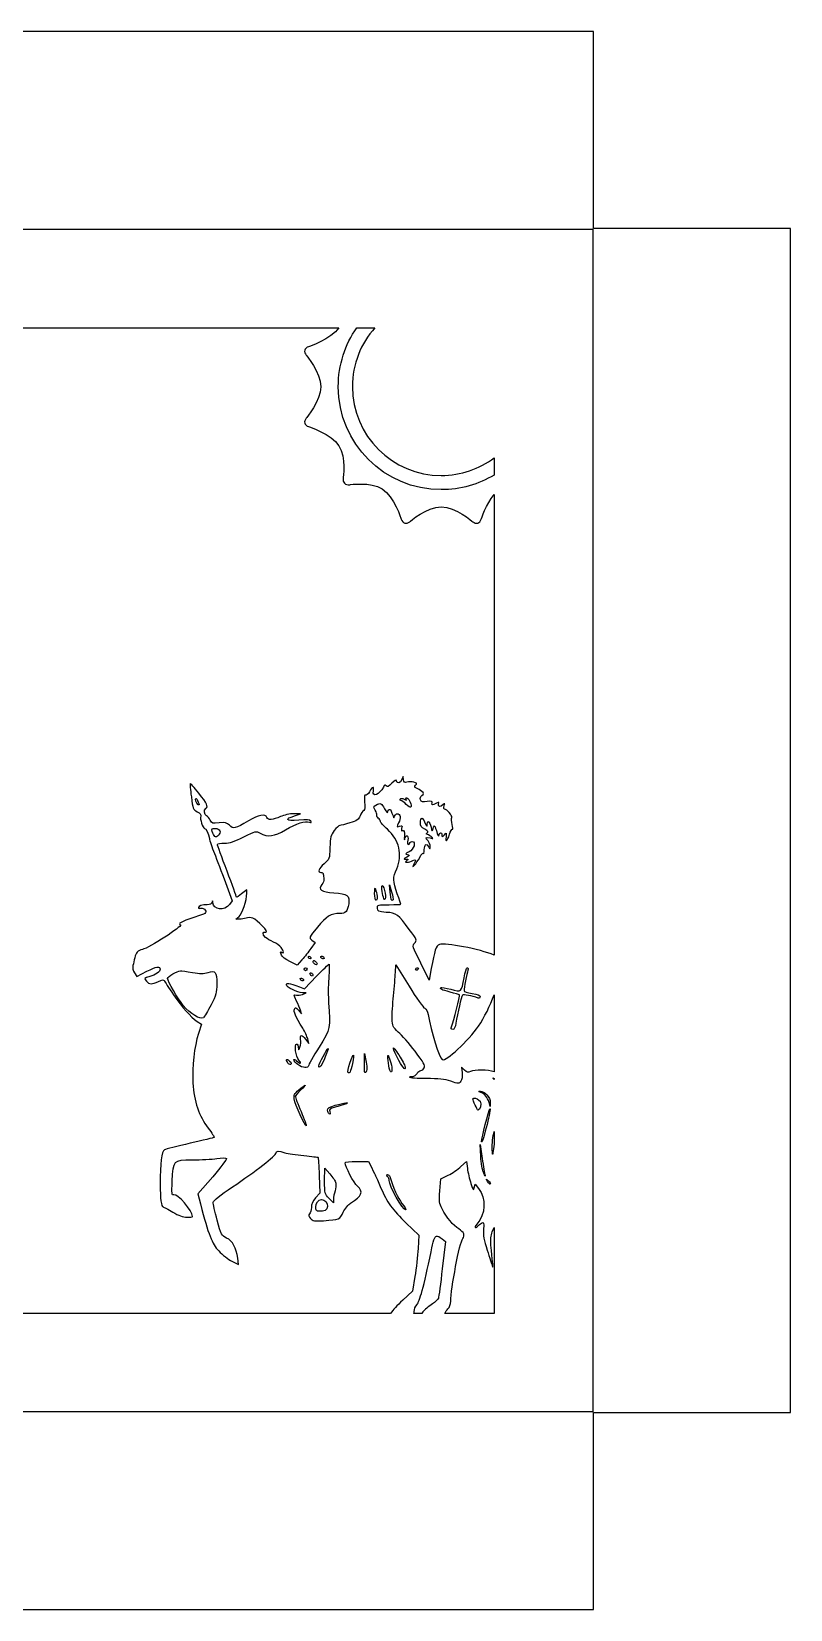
# Model space of a CAD drawing. Extents: x 0 to 935, y 0 to 453.
# Drawn here: x 235.5 to 453.5, y 0.1 to 453.5 of the extents above; entities that cross this region are included whole.
import ezdxf

# ---------------------------------------------------------------- set-up
doc = ezdxf.new("R2010")
doc.units = 0
doc.layers.add('Layer_1', color=7, linetype='CONTINUOUS')

msp = doc.modelspace()

# ---------------------------------------------------------------- linework, layer by layer
at = {"layer": 'Layer_1', "color": 1}
msp.add_lwpolyline([(56.65, 453.475584), (56.65, 396.900584), (0.1, 396.900584), (0.1, 56.650584), (56.65, 56.650584), (56.65, 0.100616), (396.9, 0.100616), (396.9, 56.650584), (453.475, 56.650584), (453.475, 396.900584), (396.9, 396.900584), (396.9, 453.475584), (56.65, 453.475584), (56.65, 453.475584)], dxfattribs=at)
at = {"layer": 'Layer_1', "color": 3}
msp.add_lwpolyline([(56.867401, 396.721608), (396.747305, 396.721608), (396.747305, 56.841704), (56.867401, 56.841704), (56.867401, 396.721608)], dxfattribs=at)
at = {"layer": 'Layer_1', "color": 5}
for points in [[(122.25, 368.375584), (323.775, 368.375584)], [(328.925, 368.375584), (334.125, 368.375584)], [(328.925, 368.375584), (328.925, 368.375584)], [(368.375, 330.975584), (368.375, 326.050584)], [(368.375, 320.450584), (368.375, 188.125584)], [(342.35, 238.500664), (342.2, 239.475664), (341.85, 238.550664)], [(282.725, 233.150584), (282.725, 233.150584)], [(343.09996, 233.325584), (343.1, 233.325584)], [(311.025, 228.100624), (312.725, 228.700624), (310.775, 228.725584)], [(288.275, 224.525584), (288.275, 224.525584)], [(291.225, 208.950584), (293.15, 203.725584), (292.35, 202.625584)], [(297.325, 205.875624), (297.325, 206.850624), (295.85, 205.725624)], [(334.17496, 207.350584), (334.175, 207.350584)], [(336.22504, 208.075584), (336.225, 208.075584)], [(338.275, 208.275584), (338.9, 206.250584)], [(338.475, 206.175584), (338.275, 208.275584), (338.275, 208.275584)], [(338.65, 85.175544), (85.175, 85.175544), (85.175, 197.225544)], [(295.225, 198.425624), (294.175, 198.425624), (295.1, 199.175624)], [(316.05, 192.425664), (316.925, 191.750664), (315.725, 190.025664)], [(313.175, 186.750664), (311.825, 185.175664), (309.675, 186.275664)], [(315.2, 187.850584), (315.2, 187.850584)], [(316.55, 186.525624), (316.55, 186.525584)], [(318.8, 187.850584), (318.8, 187.850584)], [(265.05, 183.000584), (265.725, 181.950584), (268.625, 183.450584)], [(278.25, 183.625584), (278.25, 183.625584)], [(312.47504, 178.950544), (313.90004, 178.450544), (317.32504, 182.025544)], [(312.9, 181.525584), (312.9, 181.525584)], [(314.2, 184.475584), (314.2, 184.475584)], [(315.6, 183.050584), (315.6, 183.050584)], [(320.95004, 185.475544), (320.95, 185.475584)], [(340, 183.075584), (340.125, 185.275584), (340.125, 185.275584)], [(340.125, 185.275584), (343.925, 179.150584)], [(346.225, 184.475584), (346.225, 184.475584)], [(350.325, 184.250584), (349.725, 180.875584), (347.3, 185.825584)], [(360.65, 184.475584), (360.65, 184.475584)], [(313.35004, 176.825544), (314.40004, 177.250544), (313.35004, 177.300544)], [(368.375, 176.725584), (368.375, 154.575584)], [(283.075, 169.050624), (284.275, 168.225624), (283.425, 165.625624)], [(312.17504, 172.250544), (313.05004, 171.200544), (312.72504, 172.250544)], [(314.20004, 163.925544), (315.12504, 162.750544), (314.82504, 164.025544)], [(320.7, 161.275584), (320.7, 161.275584)], [(327.95, 159.350584), (327.95, 159.350584)], [(331.10004, 156.900584), (331.175, 159.800584), (331.175, 159.800584)], [(331.175, 159.800584), (331.6, 157.350584)], [(337.9, 159.275584), (337.9, 159.275584)], [(339.475, 161.450584), (339.475, 161.450584)], [(308.79996, 158.125584), (308.8, 158.125584)], [(359.85, 155.050584), (358.975, 155.875584), (359.175, 154.250584)], [(314.05, 150.700584), (314.05, 150.700584)], [(368.05, 152.825584), (368.05, 152.825584)], [(368.375, 152.700584), (368.375, 152.350584)], [(326.15, 145.650544), (326.15, 145.650584)], [(362.525, 147.025584), (362.525, 147.025584)], [(364.50004, 149.025584), (364.5, 149.025584)], [(367.275, 145.800584), (367.225, 144.625584), (366.9, 145.800584)], [(367.19992, 143.975544), (367.2, 143.975584)], [(368.375, 137.400584), (368.375, 133.825584)], [(368.375, 137.400584), (368.375, 137.400584)], [(364.4, 133.675584), (364.95, 129.675584)], [(364.525, 130.300584), (364.4, 133.675584), (364.4, 133.675584)], [(328.95, 128.825544), (332.325, 128.825544)], [(358.84996, 127.350584), (360.44996, 128.825584), (360.45, 128.825584)], [(360.45, 128.825584), (360.7, 126.800584)], [(287.55, 124.425584), (283.25, 119.475584), (284.025, 116.650584)], [(318.125, 124.825544), (318.325, 119.750544), (317.1, 118.375544)], [(319.675, 123.225584), (319.725, 126.925584), (319.725, 126.925584)], [(319.725, 126.925584), (321.15, 125.250584)], [(334.85, 123.550544), (335.875, 121.150544)], [(337.725, 125.025584), (337.725, 125.025584)], [(352.79996, 120.400584), (353.09996, 123.800584), (355.17496, 124.850584)], [(366.15, 123.725584), (366.15, 123.725584)], [(322.2, 118.000584), (322.2, 116.925584), (320.95, 118.200584)], [(362.675, 121.225584), (362.925, 122.250584), (363.85, 121.075584)], [(318.825, 117.850584), (318.825, 117.850584)], [(343.15, 111.125544), (346.775, 107.650544), (346.525, 103.825544)], [(367.82496, 108.575584), (368.37496, 109.875584), (368.37496, 85.175584), (354.19996, 85.175584)], [(351.84996, 107.375584), (351.85, 107.375584)], [(353.4, 106.575584), (354.375, 105.800584), (353.475, 98.000584)], [(293.075, 100.150584), (294.925, 99.225584), (294.725, 101.075584)], [(345.6, 95.725544), (344.925, 91.525544), (342.1, 88.950544)], [(347.575, 85.175584), (345.325, 85.175584)]]:
    msp.add_lwpolyline(points, dxfattribs=at)
for points in [[(323.775, 368.375584), (321.599392, 365.00168), (315.075, 362.925584), (315.075, 362.925584)], [(323.6, 351.425584), (323.6, 357.72504), (325.5688, 363.57744), (328.925, 368.375584)], [(334.125, 368.375584), (330.11476, 363.870264), (327.675, 357.931424), (327.675, 351.425584)], [(315.075, 362.925584), (313.87328, 362.542536), (313.58132, 361.435552), (314.4, 360.475584)], [(314.4, 360.475584), (314.4, 360.475584), (318.617936, 355.515048), (318.625, 351.425584)], [(318.625, 351.425584), (318.6194, 347.335336), (314.4, 342.400584), (314.4, 342.400584)], [(353.175, 321.850584), (336.835976, 321.850584), (323.6, 335.08656), (323.6, 351.425584)], [(327.675, 351.425584), (327.675, 337.341656), (339.091072, 325.925584), (353.175, 325.925584)], [(314.4, 342.400584), (313.580536, 341.4414), (313.872496, 340.332056), (315.075, 339.950584)], [(315.075, 339.950584), (315.075, 339.950584), (321.641448, 337.86568), (323.8, 334.475584)], [(323.8, 334.475584), (325.95148, 331.083912), (325, 325.175584), (325, 325.175584)], [(353.175, 325.925584), (358.876656, 325.925584), (364.128112, 327.813752), (368.375, 330.975584)], [(325, 325.175584), (324.801424, 323.929128), (325.654328, 323.077792), (326.9, 323.275584)], [(326.9, 323.275584), (326.9, 323.275584), (332.809896, 324.200496), (336.2, 322.050584)], [(336.2, 322.050584), (339.59088, 319.892824), (341.7, 313.350584), (341.7, 313.350584)], [(368.375, 326.050584), (363.933128, 323.385824), (358.732104, 321.850584), (353.175, 321.850584)], [(364.675, 313.350584), (364.675, 313.350584), (366.040752, 317.671872), (368.375, 320.450584)], [(341.7, 313.350584), (342.08304, 312.148864), (343.16504, 311.831112), (344.125, 312.650584)], [(344.125, 312.650584), (344.125, 312.650584), (349.085536, 316.89352), (353.175, 316.900584)], [(353.175, 316.900584), (357.266032, 316.894184), (362.225, 312.650584), (362.225, 312.650584)], [(362.225, 312.650584), (363.185752, 311.83112), (364.291952, 312.149648), (364.675, 313.350584)], [(281.025, 237.450584), (280.98284, 237.366272), (281.10492, 235.649064), (281.4, 233.625584)], [(283.55, 234.625584), (282.243168, 236.227504), (281.109312, 237.492736), (281.025, 237.450584)], [(333.675, 235.275664), (333.970088, 236.70896), (333.502424, 236.610424), (332.575, 235.050664)], [(336.575, 236.400664), (335.39464, 234.166408), (333.337752, 233.336496), (333.675, 235.275664)], [(337.375, 236.750664), (337.122064, 237.172224), (336.912248, 237.07516), (336.575, 236.400664)], [(339.025, 237.500664), (338.055416, 236.488928), (337.627936, 236.329104), (337.375, 236.750664)], [(340.325, 238.175664), (340.325, 238.555064), (339.82596, 238.259464), (339.025, 237.500664)], [(341.85, 238.550664), (341.512752, 237.496768), (340.325, 237.20608), (340.325, 238.175664)], [(343.325, 237.800664), (342.692664, 237.63204), (342.476464, 237.741864), (342.35, 238.500664)], [(345.275, 237.800664), (344.684816, 237.969288), (343.788712, 237.969288), (343.325, 237.800664)], [(345.825, 236.950664), (346.24656, 237.456536), (346.118112, 237.589888), (345.275, 237.800664)], [(346.075, 236.075664), (345.442664, 236.28644), (345.40344, 236.444792), (345.825, 236.950664)], [(347.575, 235.150664), (347.1956, 235.487912), (346.538712, 235.90704), (346.075, 236.075664)], [(281.4, 233.625584), (281.82156, 230.210968), (281.936792, 229.915768), (283.075, 229.325584)], [(283.6, 231.250584), (283.304912, 230.997648), (282.582848, 232.191784), (282.625, 232.950584)], [(282.625, 232.950584), (282.625, 233.092856), (282.66276, 233.157992), (282.725, 233.150584)], [(282.725, 233.150584), (282.828744, 233.138264), (282.989224, 232.920792), (283.2, 232.525584)], [(283.2, 232.525584), (283.495088, 231.9354), (283.684312, 231.377048), (283.6, 231.250584)], [(285.525, 230.200584), (286.368112, 230.706456), (285.91072, 231.71684), (283.55, 234.625584)], [(331.175, 232.175664), (331.343624, 230.658056), (331.2794, 229.91144), (330.9, 229.700664)], [(331.4, 234.050664), (331.062752, 234.26144), (331.006376, 233.693272), (331.175, 232.175664)], [(332.575, 235.050664), (332.1956, 234.334016), (331.652936, 233.9242), (331.4, 234.050664)], [(334.225, 229.750584), (333.592664, 230.720168), (333.59904, 230.804024), (334.4, 231.225584)], [(334.4, 231.225584), (335.706832, 231.942232), (336.039728, 231.811816), (336.925, 230.125584)], [(341.6, 232.525584), (341.347064, 232.525584), (341.248536, 232.739808), (341.375, 232.950584)], [(341.375, 232.950584), (341.543624, 233.245672), (341.934816, 233.195672), (342.525, 232.900584)], [(343.15, 231.425584), (342.517664, 232.015768), (341.852936, 232.525584), (341.6, 232.525584)], [(342.525, 232.900584), (343.199496, 232.563336), (343.327936, 232.571184), (343.075, 232.950584)], [(343.075, 232.950584), (342.916912, 233.20352), (342.926104, 233.32756), (343.09996, 233.325584)], [(343.1, 233.325584), (343.158, 233.324928), (343.230152, 233.307184), (343.325, 233.275584)], [(344.475, 230.625584), (344.348536, 230.45696), (343.740184, 230.8354), (343.15, 231.425584)], [(343.325, 233.275584), (343.957336, 233.064808), (344.8544, 231.004984), (344.475, 230.625584)], [(347.25, 232.725664), (347.039224, 233.189376), (347.20344, 233.663416), (347.625, 234.000664)], [(349.15, 232.225664), (347.843168, 232.014888), (347.460776, 232.13548), (347.25, 232.725664)], [(347.625, 234.000664), (348.299496, 234.464376), (348.291648, 234.56048), (347.575, 235.150664)], [(350.575, 231.850664), (350.743624, 232.314376), (350.456832, 232.394288), (349.15, 232.225664)], [(351.8, 231.725664), (350.61964, 231.093328), (350.322064, 231.134016), (350.575, 231.850664)], [(352.425, 231.525664), (352.635776, 232.115848), (352.5588, 232.147224), (351.8, 231.725664)], [(353.775, 231.375664), (352.97404, 230.574704), (352.087752, 230.724704), (352.425, 231.525664)], [(354.025, 230.975664), (354.277936, 231.734464), (354.238712, 231.797224), (353.775, 231.375664)], [(283.075, 229.325584), (283.918112, 228.904024), (284.268624, 228.489296), (284.1, 228.025584)], [(284.1, 228.025584), (283.804912, 227.308936), (284.694128, 224.525584), (285.2, 224.525584)], [(285.75, 228.150584), (285.033352, 228.445672), (284.892664, 229.821184), (285.525, 230.200584)], [(286.825, 226.875584), (286.572064, 227.423608), (286.087248, 228.02412), (285.75, 228.150584)], [(289.4, 226.075584), (287.502992, 225.864808), (287.288712, 225.906), (286.825, 226.875584)], [(303.075, 227.675584), (302.6956, 228.771632), (300.666592, 228.403968), (297.8, 226.675584)], [(307, 227.900584), (304.765744, 226.888848), (303.412248, 226.832472), (303.075, 227.675584)], [(310.775, 228.725584), (309.678952, 228.725584), (308.011736, 228.364296), (307, 227.900584)], [(308.425, 224.100624), (311.62884, 225.95548), (314.161792, 226.789336), (315.3, 226.325624)], [(309.15, 227.050624), (309.15, 227.30356), (309.19072, 227.475624), (309.275, 227.475624)], [(312.25, 226.875624), (310.310832, 226.74916), (309.15, 226.797704), (309.15, 227.050624)], [(309.275, 227.475624), (309.31716, 227.475624), (310.097576, 227.763376), (311.025, 228.100624)], [(315.675, 226.625624), (315.422064, 227.005024), (314.568568, 227.0864), (312.25, 226.875624)], [(329.875, 228.100664), (329.45344, 227.088928), (328.90632, 226.708), (326.925, 226.075664)], [(330.9, 229.700664), (330.604912, 229.489888), (330.127936, 228.817312), (329.875, 228.100664)], [(334.675, 228.350584), (334.759312, 228.56136), (334.60436, 229.1604), (334.225, 229.750584)], [(335.075, 227.475584), (334.737752, 227.770672), (334.548536, 228.139808), (334.675, 228.350584)], [(335.7, 226.550584), (335.7, 226.76136), (335.412248, 227.180496), (335.075, 227.475584)], [(336.925, 230.125584), (337.430872, 229.156), (337.757848, 228.811872), (337.8, 229.275584)], [(337.8, 229.275584), (337.8, 230.118696), (338.614224, 230.259384), (338.825, 229.500584)], [(338.825, 229.500584), (338.909312, 229.205496), (339.114224, 228.564296), (339.325, 228.100584)], [(339.325, 228.100584), (339.577936, 227.341784), (339.648536, 227.351088), (339.775, 228.025624)], [(339.775, 228.025624), (339.901464, 228.405024), (340.212752, 228.725624), (340.55, 228.725624)], [(340.55, 228.725624), (341.435272, 228.725624), (341.641648, 227.51676), (340.925, 226.125624)], [(347.2, 226.200624), (347.326464, 227.844696), (347.7412, 227.811856), (348.5, 226.125664)], [(349.15, 225.700664), (349.19216, 227.049648), (349.8706, 226.536896), (350.25, 224.850664)], [(354.125, 230.000664), (353.956376, 230.000664), (353.898536, 230.42764), (354.025, 230.975664)], [(356.175, 227.675664), (356.385776, 228.223688), (354.841648, 230.000664), (354.125, 230.000664)], [(356.35, 225.600664), (356.139224, 226.443776), (356.090688, 227.380576), (356.175, 227.675664)], [(285.2, 224.525584), (285.663712, 224.525584), (286.364224, 222.999568), (286.575, 221.650584)], [(287.425, 223.600584), (287.214224, 224.401544), (287.305416, 224.525584), (288.275, 224.525584)], [(288.1, 222.200584), (287.889224, 222.45352), (287.593624, 223.05256), (287.425, 223.600584)], [(289.625, 223.850584), (289.920088, 223.049624), (288.648024, 221.65256), (288.1, 222.200584)], [(288.275, 224.525584), (288.865184, 224.525584), (289.456376, 224.229984), (289.625, 223.850584)], [(292.325, 225.400584), (291.608352, 226.201544), (291.170544, 226.28636), (289.4, 226.075584)], [(297.8, 226.675584), (294.005984, 224.441328), (293.378896, 224.262376), (292.325, 225.400584)], [(296.45, 222.075624), (299.906768, 223.804008), (299.97748, 223.842272), (301.2, 223.125624)], [(301.2, 223.125624), (303.265632, 221.945264), (305.26332, 222.203616), (308.425, 224.100624)], [(315.3, 226.325624), (315.848024, 226.114848), (315.927936, 226.204064), (315.675, 226.625624)], [(322.45, 223.875664), (321.438264, 222.568832), (321.267152, 221.934408), (321.225, 219.025664)], [(324.05, 225.350664), (323.754912, 225.350664), (323.040184, 224.676624), (322.45, 223.875664)], [(326.925, 226.075664), (325.618168, 225.696264), (324.302936, 225.350664), (324.05, 225.350664)], [(337.75, 224.250584), (336.611792, 225.26232), (335.7, 226.297648), (335.7, 226.550584)], [(340.375, 212.925584), (342.103384, 216.888224), (341.122464, 221.215368), (337.75, 224.250584)], [(340.925, 226.125624), (340.292664, 224.903104), (340.289728, 224.855536), (341.175, 225.150624)], [(341.175, 225.150624), (341.97596, 225.40356), (342.052936, 225.309424), (341.8, 224.550624)], [(341.8, 224.550624), (341.631376, 223.918288), (341.67844, 223.74916), (342.1, 223.875624)], [(342.1, 223.875624), (342.52156, 224.044248), (342.642152, 223.674608), (342.6, 222.325624)], [(342.6, 222.325624), (342.515688, 221.313888), (342.61568, 220.9276), (342.7, 221.475624)], [(342.7, 221.475624), (343.037248, 222.90892), (343.870088, 222.626072), (343.575, 221.150624)], [(348.425, 224.250624), (347.371104, 224.798648), (347.115688, 225.188888), (347.2, 226.200624)], [(349.15, 223.200624), (349.613712, 223.495712), (349.436736, 223.744752), (348.425, 224.250624)], [(348.5, 226.125664), (349.048024, 224.903144), (349.107848, 224.857552), (349.15, 225.700664)], [(349.025, 222.825624), (348.772064, 222.825624), (348.812752, 222.989848), (349.15, 223.200624)], [(350.275, 222.150624), (349.811288, 222.530024), (349.235776, 222.825624), (349.025, 222.825624)], [(350.25, 224.850664), (350.545088, 223.50168), (350.537752, 223.471768), (350.875, 224.525664)], [(350.875, 224.525664), (351.212248, 225.621712), (351.206888, 225.622168), (352.05, 223.050664)], [(352.05, 223.050664), (352.302936, 222.334016), (352.525, 222.104104), (352.525, 222.525664)], [(352.525, 222.525664), (352.56716, 222.905064), (352.764224, 223.250664), (352.975, 223.250664)], [(352.975, 223.250664), (353.227936, 223.250664), (353.35, 223.119288), (353.35, 222.950664)], [(353.35, 222.950664), (353.181376, 222.02324), (353.484816, 221.891864), (354.075, 222.650664)], [(354.075, 222.650664), (354.665184, 223.409464), (354.718624, 223.365336), (354.55, 222.100664)], [(354.55, 222.100664), (354.339224, 220.33012), (354.917664, 220.760032), (355.55, 222.825664)], [(355.55, 222.825664), (355.845088, 223.753088), (356.181376, 224.384976), (356.35, 224.300664)], [(356.35, 224.300664), (356.560776, 224.1742), (356.518624, 224.757552), (356.35, 225.600664)], [(286.575, 221.650584), (286.659312, 221.018248), (287.308352, 219.078968), (288.025, 217.350584)], [(288.9, 219.925624), (288.9, 220.1364), (289.786792, 220.300624), (290.925, 220.300624)], [(291.65, 212.250624), (290.132392, 216.255424), (288.9, 219.714848), (288.9, 219.925624)], [(290.925, 220.300624), (292.400448, 220.300624), (293.794184, 220.72664), (296.45, 222.075624)], [(321.225, 219.025664), (321.098536, 215.69536), (321.10976, 215.657496), (319.55, 214.350664)], [(343.925, 217.775624), (342.828952, 217.269752), (342.775504, 217.127088), (343.45, 217.000624)], [(343.575, 221.150624), (343.406376, 220.433976), (343.489224, 219.875624), (343.7, 219.875624)], [(343.7, 219.875624), (343.952936, 219.875624), (344.125, 220.089848), (344.125, 220.300624)], [(344.8, 220.725624), (346.02252, 220.725624), (345.358296, 218.492272), (343.925, 217.775624)], [(344.125, 220.300624), (344.125, 220.55356), (344.4206, 220.725624), (344.8, 220.725624)], [(348.05, 217.275624), (348.176464, 216.980536), (348.3, 217.440352), (348.3, 218.325624)], [(348.3, 218.325624), (348.34216, 220.011856), (348.900504, 220.330984), (349.575, 219.150624)], [(349.4, 220.900624), (348.472576, 221.785896), (348.601016, 222.02856), (349.95, 221.775624)], [(350.025, 219.325624), (350.025, 219.831496), (349.737248, 220.521224), (349.4, 220.900624)], [(349.575, 219.150624), (349.9544, 218.476128), (349.982848, 218.482512), (350.025, 219.325624)], [(349.95, 221.775624), (351.046048, 221.522688), (351.0338, 221.518288), (350.275, 222.150624)], [(288.025, 217.350584), (288.699496, 215.6222), (290.128952, 211.817176), (291.225, 208.950584)], [(319.55, 214.350664), (317.94808, 213.043832), (317.528952, 211.875664), (318.625, 211.875664)], [(343.25, 216.250624), (342.322576, 215.744752), (342.3162, 215.692776), (343.075, 215.650624)], [(343.275, 215.250624), (342.726976, 214.913376), (342.767664, 214.825624), (343.4, 214.825624)], [(343.075, 215.650624), (343.791648, 215.650624), (343.780872, 215.587904), (343.275, 215.250624)], [(343.45, 217.000624), (344.2088, 216.832), (344.219584, 216.798648), (343.25, 216.250624)], [(343.4, 214.825624), (343.82156, 214.825624), (344.536288, 215.039848), (345, 215.250624)], [(345.35, 214.275624), (344.92844, 213.432512), (344.934816, 213.4276), (345.525, 213.975624)], [(345, 215.250624), (345.927424, 215.756496), (346.024496, 215.540296), (345.35, 214.275624)], [(345.525, 213.975624), (345.862248, 214.312872), (346.536288, 215.315352), (347, 216.200624)], [(347, 216.200624), (347.505872, 217.170208), (347.923536, 217.612872), (348.05, 217.275624)], [(294.375, 204.775624), (294.375, 204.859936), (293.167608, 208.245824), (291.65, 212.250624)], [(318.625, 211.875664), (318.962248, 211.875664), (319.257848, 211.6286), (319.3, 211.375664)], [(319.475, 209.975664), (319.559312, 209.511952), (319.3044, 208.797224), (318.925, 208.375664)], [(319.3, 211.375664), (319.3, 211.080576), (319.390688, 210.439376), (319.475, 209.975664)], [(340.55, 205.750584), (339.285328, 209.375976), (339.236792, 210.35408), (340.375, 212.925584)], [(295.85, 205.725624), (295.04904, 205.13544), (294.375, 204.691312), (294.375, 204.775624)], [(295.1, 199.175624), (296.027424, 199.976584), (297.325, 203.852144), (297.325, 205.875624)], [(318.925, 208.375664), (317.660328, 206.984528), (318.71676, 206.2286), (322.3, 205.975664)], [(322.3, 205.975664), (326.26264, 205.722728), (326.937248, 205.211384), (326.6, 202.850664)], [(334.04996, 205.875584), (334.073, 206.843848), (334.10876, 207.311624), (334.17496, 207.350584)], [(334.42496, 203.850584), (334.214184, 203.850584), (334.04996, 204.737376), (334.04996, 205.875584)], [(334.175, 207.350584), (334.18444, 207.356184), (334.189, 207.362744), (334.19996, 207.350584)], [(334.19996, 207.350584), (334.25284, 207.292024), (334.314304, 207.027408), (334.42496, 206.600584)], [(334.42496, 206.600584), (334.593584, 205.926088), (334.757808, 205.004984), (334.79996, 204.625584)], [(334.79996, 204.625584), (334.79996, 204.204024), (334.677896, 203.850584), (334.42496, 203.850584)], [(336.12504, 207.650584), (336.12504, 207.935136), (336.15392, 208.06636), (336.22504, 208.075584)], [(337.00004, 204.075584), (336.662792, 203.90696), (336.12504, 206.132976), (336.12504, 207.650584)], [(336.225, 208.075584), (336.438416, 208.103264), (336.885296, 207.045408), (337.075, 205.875584)], [(337.075, 205.875584), (337.201464, 204.990312), (337.168624, 204.202048), (337.00004, 204.075584)], [(339.325, 203.950584), (338.90344, 203.571184), (338.727936, 203.983464), (338.475, 206.175584)], [(338.9, 206.250584), (339.2794, 205.112376), (339.451464, 204.119208), (339.325, 203.950584)], [(341.6, 202.725584), (341.6, 202.767744), (341.140184, 204.148664), (340.55, 205.750584)], [(285.4, 201.000584), (285.863712, 200.241784), (285.620992, 200.05448), (282.375, 199.000584)], [(285.95, 202.600584), (284.558864, 202.600584), (283.425, 202.214296), (283.425, 201.750584)], [(283.425, 201.750584), (283.425, 201.539808), (283.7706, 201.491272), (284.15, 201.575584)], [(284.15, 201.575584), (284.613712, 201.702048), (285.104912, 201.464296), (285.4, 201.000584)], [(287.35, 203.350584), (287.223536, 202.844712), (286.75096, 202.600584), (285.95, 202.600584)], [(287.6, 203.150584), (287.55784, 203.867232), (287.518624, 203.898608), (287.35, 203.350584)], [(292.35, 202.625584), (290.958864, 200.770728), (287.684312, 201.127104), (287.6, 203.150584)], [(324.1, 200.075664), (321.528496, 200.075664), (320.129344, 199.220192), (317.6, 196.100664)], [(326.6, 202.850664), (326.2206, 200.574256), (325.744072, 200.075664), (324.1, 200.075664)], [(334.85, 201.575584), (334.85, 202.545168), (334.936848, 202.600584), (338.225, 202.600584)], [(337.375, 200.400584), (335.056432, 200.569208), (334.85, 200.64816), (334.85, 201.575584)], [(344, 195.500584), (340.79616, 199.842624), (340.325904, 200.189808), (337.375, 200.400584)], [(338.225, 202.600584), (340.079856, 202.600584), (341.6, 202.641304), (341.6, 202.725584)], [(278.275, 196.775584), (278.865184, 196.354024), (269.30632, 190.189296), (267.325, 189.725584)], [(282.375, 199.000584), (278.117272, 197.567288), (277.5162, 197.239296), (278.275, 196.775584)], [(297.125, 198.750624), (296.661288, 198.582), (295.815184, 198.425624), (295.225, 198.425624)], [(299.025, 198.725664), (298.434816, 198.93644), (297.588712, 198.96144), (297.125, 198.750624)], [(302.775, 194.700664), (303.95536, 194.405576), (300.373984, 198.219792), (299.025, 198.725664)], [(302.725, 193.200664), (301.713264, 194.128088), (301.763264, 194.9536), (302.775, 194.700664)], [(317.6, 196.100664), (315.154968, 193.14976), (315.164728, 193.10016), (316.05, 192.425664)], [(345.55, 191.600584), (346.266648, 192.401544), (346.234256, 192.507528), (344, 195.500584)], [(305, 191.875664), (304.156888, 192.212912), (303.14656, 192.821264), (302.725, 193.200664)], [(307.2, 190.275664), (306.862752, 190.781536), (305.843112, 191.496264), (305, 191.875664)], [(347.3, 185.825584), (344.89712, 190.589184), (344.7912, 190.799624), (345.55, 191.600584)], [(352.65, 191.175584), (351.680416, 190.796184), (351.210272, 189.435744), (350.325, 184.250584)], [(368.375, 188.125584), (364.27284, 189.803728), (354.33192, 191.776272), (352.65, 191.175584)], [(265.125, 187.325584), (264.998536, 186.651088), (264.751464, 185.690768), (264.625, 185.100584)], [(267.325, 189.725584), (265.976016, 189.388336), (265.5044, 188.885344), (265.125, 187.325584)], [(307.275, 188.050664), (306.937752, 189.020248), (306.944128, 189.195752), (307.45, 188.900664)], [(307.45, 188.900664), (308.082336, 188.521264), (307.9588, 189.221768), (307.2, 190.275664)], [(309.675, 186.275664), (308.49464, 186.865848), (307.443624, 187.671264), (307.275, 188.050664)], [(315.725, 190.025664), (315.092664, 189.05608), (313.9338, 187.593776), (313.175, 186.750664)], [(315.05, 187.425584), (315.05, 187.67852), (315.11568, 187.850584), (315.2, 187.850584)], [(315.5, 187.000584), (315.247064, 187.000584), (315.05, 187.214808), (315.05, 187.425584)], [(315.2, 187.850584), (315.326464, 187.850584), (315.548536, 187.67852), (315.675, 187.425584)], [(315.675, 187.425584), (315.801464, 187.214808), (315.71076, 187.000584), (315.5, 187.000584)], [(316.4, 186.100624), (316.305152, 186.35356), (316.36624, 186.515744), (316.55, 186.525624)], [(317.1, 185.400624), (316.804912, 185.484936), (316.484312, 185.805536), (316.4, 186.100624)], [(316.55, 186.525584), (316.61128, 186.528784), (316.690688, 186.531984), (316.775, 186.500624)], [(316.775, 186.500624), (317.070088, 186.416312), (317.390688, 186.070712), (317.475, 185.775624)], [(318.625, 187.425584), (318.498536, 187.67852), (318.54708, 187.850584), (318.8, 187.850584)], [(319.3, 187.000584), (319.089224, 187.000584), (318.751464, 187.214808), (318.625, 187.425584)], [(318.8, 187.850584), (319.010776, 187.850584), (319.348536, 187.67852), (319.475, 187.425584)], [(319.475, 187.425584), (319.601464, 187.214808), (319.55292, 187.000584), (319.3, 187.000584)], [(264.625, 185.100584), (264.456376, 184.468248), (264.6282, 183.67508), (265.05, 183.000584)], [(269.475, 181.950584), (267.788768, 181.486872), (267.783352, 181.426544), (268.5, 180.625584)], [(268.625, 183.450584), (271.280816, 184.84172), (272.45, 185.020168), (272.45, 184.050584)], [(272.45, 184.050584), (272.45, 183.333936), (271.119072, 182.372144), (269.475, 181.950584)], [(274.575, 181.425584), (274.575, 181.931456), (277.364728, 183.583432), (278.25, 183.625584)], [(279.075, 173.625584), (277.51524, 175.522592), (274.575, 180.624624), (274.575, 181.425584)], [(278.25, 183.625584), (278.545088, 183.625584), (280.09808, 183.420672), (281.7, 183.125584)], [(281.7, 183.125584), (283.934256, 182.746184), (284.97748, 182.746184), (286.2, 183.125584)], [(286.2, 183.125584), (288.349944, 183.75792), (288.7, 183.374512), (288.7, 179.875584)], [(312.725, 181.100584), (312.598536, 181.35352), (312.64708, 181.525584), (312.9, 181.525584)], [(312.9, 181.525584), (313.110776, 181.525584), (313.448536, 181.35352), (313.575, 181.100584)], [(313.775, 184.050584), (313.775, 184.30352), (313.989224, 184.475584), (314.2, 184.475584)], [(314.2, 183.625584), (313.989224, 183.625584), (313.775, 183.839808), (313.775, 184.050584)], [(314.2, 184.475584), (314.452936, 184.475584), (314.625, 184.30352), (314.625, 184.050584)], [(314.625, 184.050584), (314.625, 183.839808), (314.452936, 183.625584), (314.2, 183.625584)], [(315.45, 182.825584), (315.45, 182.952048), (315.52096, 183.02424), (315.6, 183.050584)], [(315.875, 182.150584), (315.664224, 182.277048), (315.45, 182.614808), (315.45, 182.825584)], [(315.6, 183.050584), (315.67904, 183.076904), (315.769608, 183.063784), (315.875, 183.000584)], [(315.875, 183.000584), (316.127936, 182.87412), (316.3, 182.53636), (316.3, 182.325584)], [(316.3, 182.325584), (316.3, 182.072648), (316.127936, 182.02412), (315.875, 182.150584)], [(317.475, 185.775624), (317.601464, 185.438376), (317.43724, 185.27416), (317.1, 185.400624)], [(317.32504, 182.025544), (319.222048, 183.964712), (320.823576, 185.517696), (320.95004, 185.475544)], [(320.85, 181.425584), (320.681376, 179.27564), (320.698536, 176.078968), (320.82504, 174.350584)], [(320.95, 185.475584), (321.076464, 185.433424), (321.01864, 183.61768), (320.85, 181.425584)], [(339.45, 176.450584), (339.702936, 178.895616), (339.957848, 181.853064), (340, 183.075584)], [(345.825, 184.000584), (345.825, 184.25352), (346.014224, 184.475584), (346.225, 184.475584)], [(346.225, 183.825584), (346.014224, 183.69912), (345.825, 183.789824), (345.825, 184.000584)], [(346.225, 184.475584), (346.477936, 184.475584), (346.65, 184.384896), (346.65, 184.300584)], [(346.65, 184.300584), (346.65, 184.17412), (346.477936, 183.952048), (346.225, 183.825584)], [(355.9, 178.300584), (359.019528, 177.415312), (359.050504, 177.427168), (359.725, 181.600584)], [(359.725, 181.600584), (360.020088, 183.202504), (360.397064, 184.475584), (360.65, 184.475584)], [(360.825, 183.750584), (360.487752, 182.738848), (359.725, 178.57508), (359.725, 177.900584)], [(360.65, 184.475584), (360.860776, 184.475584), (360.951464, 184.129984), (360.825, 183.750584)], [(268.5, 180.625584), (269.385272, 179.656), (270.010832, 179.62316), (271.95, 180.550624)], [(271.95, 180.550624), (272.961736, 181.014336), (273.515688, 181.095712), (273.6, 180.800624)], [(273.6, 180.800624), (273.684312, 180.547688), (274.908864, 178.681944), (276.3, 176.700624)], [(288.7, 179.875584), (288.7, 177.388392), (288.483296, 176.582864), (287.05, 173.800584)], [(308.72504, 179.575544), (308.72504, 180.20788), (309.229048, 180.130904), (312.47504, 178.950544)], [(313.35004, 177.300544), (311.79028, 177.342704), (308.72504, 178.858896), (308.72504, 179.575544)], [(311.62504, 174.900544), (310.655456, 176.839712), (310.647616, 176.83632), (311.57504, 176.625544)], [(311.57504, 176.625544), (311.95444, 176.49908), (312.759856, 176.572584), (313.35004, 176.825544)], [(313.4, 180.675584), (313.189224, 180.675584), (312.851464, 180.889808), (312.725, 181.100584)], [(313.575, 181.100584), (313.701464, 180.889808), (313.65292, 180.675584), (313.4, 180.675584)], [(343.925, 179.150584), (345.990632, 175.82028), (348.0456, 172.952048), (348.425, 172.825584)], [(355.75, 177.475584), (353.178496, 178.15008), (352.6956, 178.396184), (353.075, 178.775584)], [(353.075, 178.775584), (353.201464, 178.902048), (354.466704, 178.679984), (355.9, 178.300584)], [(358.425, 176.675584), (358.298536, 176.759896), (357.098984, 177.138336), (355.75, 177.475584)], [(363.775, 175.750584), (361.962304, 176.467232), (359.595088, 176.870672), (359.3, 176.575584)], [(359.725, 177.900584), (359.725, 177.563336), (360.574552, 177.269208), (362.05, 177.100584)], [(362.05, 177.100584), (363.694072, 176.889808), (364.35, 176.572144), (364.35, 176.150584)], [(276.3, 176.700624), (278.955816, 172.906608), (281.135832, 170.48392), (283.075, 169.050624)], [(284.85, 170.100584), (284.04904, 169.426088), (280.929856, 171.307016), (279.075, 173.625584)], [(287.05, 173.800584), (286.164728, 172.03004), (285.145088, 170.35352), (284.85, 170.100584)], [(313.40004, 167.100544), (311.292256, 170.557312), (310.729952, 171.858896), (311.02504, 172.575544)], [(311.02504, 172.575544), (311.277976, 173.20788), (311.41624, 173.177968), (312.17504, 172.250544)], [(312.72504, 172.250544), (312.556416, 172.840728), (312.088752, 174.015272), (311.62504, 174.900544)], [(320.82504, 174.350584), (321.457376, 167.226264), (321.405344, 167.02152), (318.07504, 161.625584)], [(339.075, 169.800584), (339.03284, 171.023104), (339.239224, 174.005552), (339.45, 176.450584)], [(348.425, 172.825584), (348.84656, 172.69912), (349.281376, 171.978008), (349.45, 171.050584)], [(356.15, 167.525584), (356.740184, 169.043192), (358.593624, 176.464808), (358.425, 176.675584)], [(359.3, 176.575584), (358.962752, 176.196184), (357.82156, 171.400016), (357.4, 168.575584)], [(364.35, 176.150584), (364.35, 175.771184), (364.112248, 175.62412), (363.775, 175.750584)], [(363.9, 167.725584), (365.591168, 170.208824), (367.188648, 173.483256), (368.375, 176.725584)], [(340.85, 166.000584), (339.24808, 167.43388), (339.117152, 167.734952), (339.075, 169.800584)], [(349.45, 171.050584), (350.293112, 166.16052), (352.606888, 158.623608), (353.45, 158.075584)], [(357.4, 168.575584), (357.189224, 167.353064), (356.89656, 166.750584), (356.475, 166.750584)], [(283.425, 165.625624), (282.24464, 161.747296), (281.622064, 156.139224), (281.875, 151.375624)], [(312.55004, 161.700544), (312.802976, 162.290728), (312.926504, 163.251048), (312.80004, 163.925544)], [(312.80004, 163.925544), (312.589264, 165.35884), (313.061832, 165.35884), (314.20004, 163.925544)], [(314.82504, 164.025544), (314.656416, 164.742192), (314.032376, 166.088808), (313.40004, 167.100544)], [(345.65, 160.475584), (343.963768, 162.66768), (341.819584, 165.157472), (340.85, 166.000584)], [(353.45, 158.075584), (354.503896, 157.443248), (360.949096, 163.425696), (363.9, 167.725584)], [(356.475, 166.750584), (356.05344, 166.750584), (355.939224, 166.97756), (356.15, 167.525584)], [(312.30004, 157.900584), (311.456928, 158.870168), (310.86624, 162.550584), (311.62504, 162.550584)], [(311.62504, 162.550584), (311.877976, 162.550584), (312.082888, 162.131456), (312.12504, 161.625584)], [(312.12504, 161.625584), (312.12504, 160.69816), (312.17064, 160.688848), (312.55004, 161.700544)], [(318.07504, 161.625584), (316.388808, 158.969768), (315.05004, 156.55352), (315.05004, 156.300584)], [(318, 156.275584), (318, 156.865768), (320.404912, 161.275584), (320.7, 161.275584)], [(319.875, 158.925584), (318.863264, 156.438392), (318, 155.179536), (318, 156.275584)], [(320.7, 161.275584), (320.784312, 161.275584), (320.423024, 160.232416), (319.875, 158.925584)], [(326.925, 157.100584), (327.430872, 158.618192), (327.797184, 159.371664), (327.95, 159.350584)], [(327.95, 159.350584), (328.102816, 159.329544), (328.03332, 158.535344), (327.675, 156.975584)], [(338.7, 154.525584), (338.362752, 154.525584), (337.765688, 157.734448), (337.85, 159.125584)], [(337.85, 159.125584), (337.8556, 159.23624), (337.86592, 159.284232), (337.9, 159.275584)], [(337.9, 159.275584), (338.138608, 159.215104), (338.988112, 156.5334), (339.025, 155.500584)], [(340.5, 158.825584), (339.614728, 160.575048), (339.306376, 161.46112), (339.475, 161.450584)], [(339.475, 161.450584), (339.643624, 161.440024), (340.296104, 160.550048), (341.35, 158.800584)], [(342.85, 155.850584), (342.85, 154.796688), (341.933296, 155.958992), (340.5, 158.825584)], [(341.35, 158.800584), (342.193112, 157.4516), (342.85, 156.10352), (342.85, 155.850584)], [(348.3, 155.725584), (348.637248, 156.35792), (348.137192, 157.229592), (345.65, 160.475584)], [(309.09996, 157.100584), (308.731096, 157.676928), (308.651672, 158.054344), (308.79996, 158.125584)], [(308.8, 158.125584), (308.8212, 158.135744), (308.84456, 158.127984), (308.87496, 158.125584)], [(308.87496, 158.125584), (309.020944, 158.115744), (309.267984, 157.950944), (309.59996, 157.650584)], [(309.97496, 156.725584), (309.679872, 156.59912), (309.310736, 156.805504), (309.09996, 157.100584)], [(309.59996, 157.650584), (310.147984, 157.144712), (310.270048, 156.809896), (309.97496, 156.725584)], [(310.82504, 158.000584), (310.82504, 158.25352), (311.15348, 158.154984), (311.57504, 157.775584)], [(314.02504, 155.800584), (312.971144, 155.800584), (310.82504, 157.283936), (310.82504, 158.000584)], [(311.57504, 157.775584), (312.671088, 156.763848), (313.227464, 156.888848), (312.30004, 157.900584)], [(315.05004, 156.300584), (315.05004, 156.005496), (314.573064, 155.800584), (314.02504, 155.800584)], [(326.425, 154.325584), (326.214224, 154.452048), (326.46132, 155.667288), (326.925, 157.100584)], [(327.675, 156.975584), (327.042664, 154.361928), (326.930872, 154.030496), (326.425, 154.325584)], [(331.52504, 154.400584), (331.187792, 154.063336), (331.057888, 154.708488), (331.10004, 156.900584)], [(331.6, 157.350584), (331.895088, 155.58004), (331.862248, 154.737832), (331.52504, 154.400584)], [(339.025, 155.500584), (339.06716, 154.95256), (338.910776, 154.525584), (338.7, 154.525584)], [(346.225, 154.125584), (346.477936, 154.589296), (346.962752, 154.950584), (347.3, 154.950584)], [(347.3, 154.950584), (347.637248, 154.950584), (348.089224, 155.304024), (348.3, 155.725584)], [(359.175, 154.250584), (359.301464, 153.238848), (359.13724, 152.339296), (358.8, 151.875584)], [(361.575, 154.625584), (360.942664, 154.288336), (360.566648, 154.376088), (359.85, 155.050584)], [(368.375, 154.575584), (366.600216, 155.206728), (362.734968, 155.282896), (361.575, 154.625584)], [(281.875, 151.375624), (282.127936, 146.106152), (283.552032, 141.857392), (286.25, 138.400624)], [(312.25, 149.400584), (313.282816, 150.306936), (313.923536, 150.721664), (314.05, 150.700584)], [(314.05, 150.700584), (314.176464, 150.679544), (313.790664, 150.206936), (312.8, 149.300584)], [(344.125, 152.975584), (344.125, 153.144208), (344.511288, 153.275584), (344.975, 153.275584)], [(348.9, 152.650584), (346.286344, 152.650584), (344.125, 152.764808), (344.125, 152.975584)], [(344.975, 153.275584), (345.39656, 153.275584), (345.972064, 153.661872), (346.225, 154.125584)], [(355.925, 151.875584), (354.196616, 152.423608), (352.356768, 152.650584), (348.9, 152.650584)], [(358.8, 151.875584), (358.209816, 151.116784), (358.117096, 151.116784), (355.925, 151.875584)], [(368.375, 152.350584), (368.119216, 152.621056), (367.987296, 152.801696), (368.05, 152.825584)], [(368.05, 152.825584), (368.08912, 152.840464), (368.218336, 152.784224), (368.375, 152.700584)], [(310.95, 146.775584), (310.781376, 147.82948), (310.98536, 148.262376), (312.25, 149.400584)], [(314.4, 139.025584), (314.104912, 138.730496), (311.202936, 145.257976), (310.95, 146.775584)], [(312.8, 149.300584), (311.956888, 148.541784), (311.25, 147.71136), (311.25, 147.500584)], [(311.25, 147.500584), (311.25, 147.289808), (311.997576, 145.34268), (312.925, 143.150584)], [(325.575, 145.250584), (324.984816, 145.039808), (323.711736, 144.67852), (322.7, 144.425584)], [(322.75, 144.975584), (323.95144, 145.333904), (325.132128, 145.562352), (325.775, 145.625584)], [(326.15, 145.650584), (326.406456, 145.628104), (326.286376, 145.487712), (325.575, 145.250584)], [(325.775, 145.625584), (325.93572, 145.641424), (326.064512, 145.658064), (326.15, 145.650544)], [(362.25, 146.775584), (362.25, 146.923128), (362.357032, 147.008456), (362.525, 147.025584)], [(363.725, 143.575584), (363.556376, 143.575584), (362.25, 146.396184), (362.25, 146.775584)], [(362.525, 147.025584), (363.028896, 147.076944), (364.065448, 146.606456), (364.35, 146.100584)], [(364.35, 146.100584), (364.77156, 145.341784), (364.3152, 143.575584), (363.725, 143.575584)], [(364.575, 148.625584), (363.858352, 148.962832), (363.825504, 149.025584), (364.50004, 149.025584)], [(364.5, 149.025584), (364.92156, 149.067744), (365.701976, 148.590768), (366.25, 148.000584)], [(366.9, 145.800584), (366.436288, 147.276032), (365.713208, 148.204024), (364.575, 148.625584)], [(366.25, 148.000584), (366.924496, 147.368248), (367.317152, 146.517232), (367.275, 145.800584)], [(312.925, 143.150584), (313.852424, 141.00064), (314.526464, 139.109896), (314.4, 139.025584)], [(320.525, 143.525584), (320.525, 144.115768), (321.105928, 144.511872), (322.75, 144.975584)], [(320.975, 142.475584), (320.722064, 142.644208), (320.525, 143.104024), (320.525, 143.525584)], [(322.7, 144.425584), (321.14024, 144.004024), (320.947064, 143.834384), (321.2, 143.075584)], [(321.2, 143.075584), (321.368624, 142.4854), (321.27008, 142.30696), (320.975, 142.475584)], [(364.77496, 134.475584), (364.77496, 135.582176), (366.816032, 143.55028), (367.17496, 143.950584)], [(367.22496, 143.925584), (367.309272, 143.588336), (366.774456, 141.08924), (366.09996, 138.475584)], [(367.17496, 143.950584), (367.18688, 143.963944), (367.19144, 143.979544), (367.19992, 143.975544)], [(367.2, 143.975584), (367.20848, 143.971584), (367.22104, 143.947984), (367.22496, 143.925584)], [(286.25, 138.400624), (287.261736, 137.009488), (288.051464, 135.809936), (287.925, 135.725624)], [(366.09996, 138.475584), (365.383312, 135.819768), (364.817112, 134.054024), (364.77496, 134.475584)], [(367.825, 132.275584), (367.77372, 133.890752), (368.020696, 135.9918), (368.375, 137.400584)], [(273.675, 132.200624), (272.87404, 131.779064), (272.45, 128.278896), (272.45, 122.250624)], [(281.05, 134.050624), (277.382448, 133.207512), (274.0544, 132.369248), (273.675, 132.200624)], [(287.925, 135.725624), (287.840688, 135.641312), (284.759704, 134.893736), (281.05, 134.050624)], [(305.725, 131.275584), (305.76716, 131.90792), (306.360832, 131.890768), (308.3, 131.300544)], [(368.025, 131.350584), (367.940688, 130.42316), (367.867152, 130.800136), (367.825, 132.275584)], [(368.375, 133.825584), (368.221032, 132.8762), (368.081048, 131.967104), (368.025, 131.350584)], [(275.925, 123.175624), (276.220088, 129.288208), (276.169752, 129.233472), (281.65, 129.275624)], [(281.65, 129.275624), (284.137192, 129.275624), (287.308864, 129.464848), (288.7, 129.675624)], [(291.525, 129.700584), (291.693624, 129.53196), (289.91072, 127.165704), (287.55, 124.425584)], [(288.7, 129.675624), (290.091136, 129.844248), (291.356376, 129.869248), (291.525, 129.700584)], [(293.2, 121.525584), (299.776296, 125.867624), (305.725, 130.516784), (305.725, 131.275584)], [(308.3, 131.300544), (309.10096, 131.089768), (311.532904, 130.71132), (313.725, 130.500544)], [(313.725, 130.500544), (315.917096, 130.247608), (317.740688, 130.042696), (317.825, 130.000544)], [(317.825, 130.000544), (317.86716, 129.916232), (317.998536, 127.607824), (318.125, 124.825544)], [(325.575, 128.400544), (325.575, 128.65348), (326.92652, 128.825544), (328.95, 128.825544)], [(329.125, 121.700544), (328.071104, 122.627968), (325.575, 127.388808), (325.575, 128.400544)], [(332.325, 128.825544), (334.806672, 123.603984), (333.9144, 125.508904), (334.85, 123.550544)], [(355.17496, 124.850584), (356.313168, 125.440768), (357.964688, 126.549624), (358.84996, 127.350584)], [(365.375, 125.450584), (364.9956, 126.293696), (364.609312, 128.403576), (364.525, 130.300584)], [(364.95, 129.675584), (365.287248, 127.483488), (365.631376, 125.289296), (365.8, 124.825584)], [(276.375, 119.250624), (275.784816, 119.039848), (275.756376, 119.508072), (275.925, 123.175624)], [(320.95, 118.200584), (319.72748, 119.423104), (319.675, 119.642344), (319.675, 123.225584)], [(321.15, 125.250584), (321.993112, 124.32316), (322.748536, 123.131456), (322.875, 122.625584)], [(322.875, 122.625584), (323.001464, 122.07756), (322.92796, 121.067232), (322.675, 120.350584)], [(337.725, 124.525584), (337.3456, 124.904984), (337.3456, 125.025584), (337.725, 125.025584)], [(337.725, 125.025584), (338.020088, 125.025584), (338.315688, 124.77852), (338.4, 124.525584)], [(338.225, 123.375584), (338.225, 123.712832), (338.020088, 124.230496), (337.725, 124.525584)], [(342.95, 114.900584), (342.064728, 114.900584), (338.225, 121.815824), (338.225, 123.375584)], [(338.4, 124.525584), (339.285272, 121.448216), (340.761792, 118.243192), (341.9, 116.725584)], [(360.7, 126.800584), (360.826464, 125.704536), (361.27844, 123.765256), (361.7, 122.500584)], [(361.7, 122.500584), (362.332336, 120.603576), (362.464224, 120.382472), (362.675, 121.225584)], [(365.8, 124.825584), (365.926464, 124.361872), (365.7544, 124.649624), (365.375, 125.450584)], [(366.5, 123.050584), (366.225984, 123.493216), (366.118384, 123.69924), (366.15, 123.725584)], [(366.15, 123.725584), (366.1816, 123.751904), (366.36668, 123.587832), (366.725, 123.250584)], [(367.275, 122.325584), (367.148536, 122.19912), (366.795088, 122.544712), (366.5, 123.050584)], [(366.725, 123.250584), (367.14656, 122.829024), (367.401464, 122.409896), (367.275, 122.325584)], [(272.45, 122.250624), (272.45, 118.203672), (272.751976, 115.750624), (273.3, 115.750624)], [(281.725, 112.975624), (281.725, 114.661856), (277.428896, 119.672184), (276.375, 119.250624)], [(287.65, 117.100584), (287.65, 117.522144), (289.743232, 119.207016), (293.2, 121.525584)], [(317.1, 118.375544), (316.29904, 117.44812), (315.875, 116.510816), (315.875, 115.625544)], [(322.675, 120.350584), (322.422064, 119.591784), (322.2, 118.548608), (322.2, 118.000584)], [(327.15, 116.850544), (330.438152, 118.916176), (330.895544, 120.056472), (329.125, 121.700544)], [(335.875, 121.150544), (337.43476, 117.314368), (339.271672, 114.793096), (343.15, 111.125544)], [(353.39996, 115.200584), (352.599, 116.760344), (352.504872, 117.365368), (352.79996, 120.400584)], [(363.85, 121.075584), (366.168568, 118.12468), (365.971504, 113.650016), (363.4, 110.825584)], [(273.3, 115.750624), (273.468624, 115.750624), (274.751016, 115.076584), (276.1, 114.275624)], [(276.1, 114.275624), (277.744072, 113.263888), (279.028952, 112.800624), (280.125, 112.800624)], [(284.025, 116.650584), (286.343568, 107.75572), (287.29368, 105.208368), (289.275, 103.100584)], [(288.85, 111.950584), (288.175504, 114.395616), (287.65, 116.679024), (287.65, 117.100584)], [(315.375, 113.725544), (314.9956, 113.346144), (315.076976, 113.05788), (315.625, 112.425544)], [(315.875, 115.625544), (315.875, 114.866744), (315.670088, 114.020632), (315.375, 113.725544)], [(317.15, 115.675584), (317.15, 116.982416), (317.813264, 117.850584), (318.825, 117.850584)], [(318.15, 114.500584), (317.306888, 114.500584), (317.15, 114.706), (317.15, 115.675584)], [(319.85, 114.750584), (319.4706, 114.62412), (318.698024, 114.500584), (318.15, 114.500584)], [(318.825, 117.850584), (319.2044, 117.850584), (319.729912, 117.645672), (320.025, 117.350584)], [(319.375, 111.800544), (323.927824, 112.137792), (324.055416, 112.159912), (325.025, 114.225544)], [(320.025, 117.350584), (320.741648, 116.633936), (320.65096, 115.045672), (319.85, 114.750584)], [(325.025, 114.225544), (325.530872, 115.27944), (326.517664, 116.471144), (327.15, 116.850544)], [(341.9, 116.725584), (342.6588, 115.756), (343.118624, 114.900584), (342.95, 114.900584)], [(358.24996, 109.425584), (356.605888, 110.43732), (354.748944, 112.62908), (353.39996, 115.200584)], [(280.125, 112.800624), (281.010272, 112.800624), (281.725, 112.891312), (281.725, 112.975624)], [(291.525, 106.825584), (290.133864, 107.50008), (289.946048, 107.735008), (288.85, 111.950584)], [(315.625, 112.425544), (316.299496, 111.708896), (316.761344, 111.63192), (319.375, 111.800544)], [(359.34996, 106.650584), (360.10876, 107.493696), (359.683256, 108.540312), (358.24996, 109.425584)], [(363.4, 110.825584), (362.936288, 110.27756), (362.772064, 109.850584), (363.025, 109.850584)], [(363.025, 109.850584), (363.277936, 109.850584), (363.598536, 110.022648), (363.725, 110.275584)], [(363.725, 110.275584), (363.851464, 110.48636), (364.32844, 110.864808), (364.75, 111.075584)], [(364.75, 111.075584), (365.424496, 111.454984), (365.468624, 111.281904), (365.3, 109.300584)], [(365.3, 109.300584), (365.173536, 107.656512), (365.447576, 106.192176), (366.375, 103.325584)], [(294.725, 101.075584), (294.387752, 103.900016), (293.211232, 106.024624), (291.525, 106.825584)], [(350.27496, 102.900584), (350.93364, 106.009568), (351.244792, 107.247144), (351.84996, 107.375584)], [(351.85, 107.375584), (352.213096, 107.452624), (352.688624, 107.144688), (353.4, 106.575584)], [(355.92496, 88.650584), (355.92496, 92.149512), (358.506848, 105.765312), (359.34996, 106.650584)], [(367.44996, 104.800584), (367.323496, 106.360344), (367.44596, 107.563848), (367.82496, 108.575584)], [(367.97496, 98.475584), (368.05368, 98.560408), (367.92952, 100.34788), (367.44996, 104.800584)], [(289.275, 103.100584), (290.328896, 102.004536), (292.063264, 100.656456), (293.075, 100.150584)], [(346.525, 103.825544), (346.398536, 101.6756), (345.9794, 98.044112), (345.6, 95.725544)], [(346.22496, 87.725584), (346.98376, 88.526544), (348.082864, 92.614576), (350.27496, 102.900584)], [(366.375, 103.325584), (367.049496, 101.259952), (367.731376, 99.139296), (367.9, 98.675584)], [(353.475, 98.000584), (353.011288, 93.742856), (352.476464, 89.904984), (352.35, 89.525584)], [(367.9, 98.675584), (367.92632, 98.575464), (367.95792, 98.502), (367.97496, 98.475584)], [(342.1, 88.950544), (340.4642, 87.449192), (339.296728, 86.143776), (338.65, 85.175544)], [(345.39996, 85.700584), (345.39996, 86.33292), (345.761248, 87.219712), (346.22496, 87.725584)], [(350.65, 87.925584), (349.62228, 87.300016), (348.458752, 86.22128), (347.575, 85.175584)], [(352.35, 89.525584), (352.181376, 89.104024), (351.4088, 88.389296), (350.65, 87.925584)], [(354.19996, 85.175584), (354.445592, 85.683112), (354.771944, 86.175112), (355.07496, 86.450584)], [(355.07496, 86.450584), (355.580832, 86.914296), (355.92496, 87.765312), (355.92496, 88.650584)], [(345.325, 85.175584), (345.3598, 85.332304), (345.39996, 85.499208), (345.39996, 85.700584)]]:
    msp.add_open_spline(points, degree=3, dxfattribs=at)

doc.saveas('drawing.dxf')
